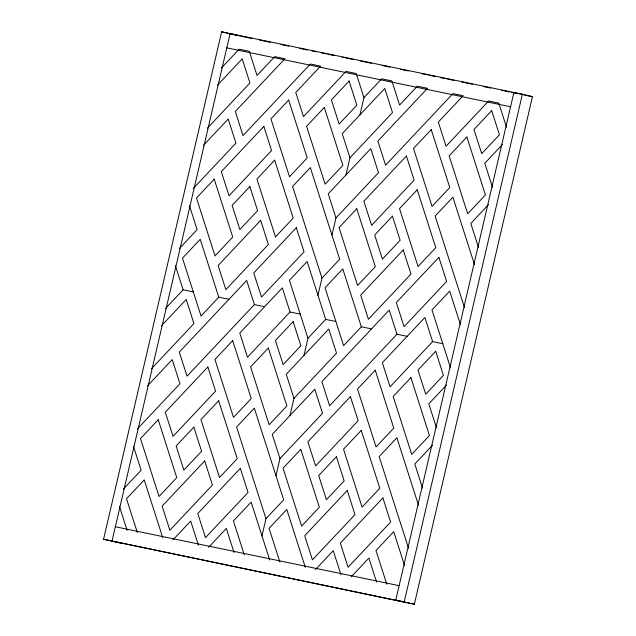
<?xml version="1.0" encoding="UTF-8"?>
<svg xmlns="http://www.w3.org/2000/svg" width="636" height="636" viewBox="0 0 636 636"><rect width="100%" height="100%" fill="white"/><g stroke="black" fill="none" stroke-linecap="round" stroke-linejoin="round"><path stroke-width="0.95" d="M103.557 539.288L221.646 31.8L522.371 94.231L532.443 96.712L414.354 604.2L103.557 539.288L414.354 604.2M261.976 535.87L265.975 518.682L283.696 499.848L254.328 408.177L236.6 427.01L265.975 518.682M275.968 475.72L279.967 458.532L322.516 413.32L314.788 389.2L272.24 434.412L279.967 458.532M289.968 415.57L293.967 398.39L336.516 353.179L328.78 329.05L286.232 374.262L293.967 398.39M303.96 355.429L307.959 338.241L325.688 319.399L335.872 321.514M317.96 295.279L321.959 278.091L339.688 259.257L310.312 167.586L292.584 186.42L321.959 278.091M331.96 235.129L335.959 217.949L378.5 172.73L370.772 148.609L328.224 193.821L335.959 217.949M345.952 174.98L349.951 157.8L392.499 112.588L384.772 88.46L342.224 133.671L349.951 157.8M359.952 114.838L363.951 97.65L381.68 78.808L391.863 80.923L399.591 105.051L417.319 86.21L427.503 88.325L377.864 141.073L385.591 165.201L452.959 93.611L463.143 95.726L438.323 122.096L446.059 146.224L488.599 101.013L498.783 103.127L506.518 127.248M404.273 601.72L522.371 94.231M221.384 68.052L239.112 49.211L249.296 51.325L257.024 75.453L274.752 56.612L284.936 58.727L235.296 111.475L243.031 135.595L310.392 64.013L320.576 66.128L295.756 92.498L303.491 116.626L346.032 71.415L356.216 73.53L363.951 97.65M217.385 85.24L242.205 58.862L249.932 82.99L207.384 128.202M203.385 145.382L228.205 119.011L235.94 143.132L193.392 188.343M179.392 248.493L197.12 229.652L189.393 205.531M165.392 308.643L183.12 289.801L193.304 291.916M161.393 325.823L186.213 299.453L193.948 323.573L151.4 368.793M218.768 297.203L201.04 316.044L182.484 258.144L200.213 239.303L218.768 297.203L228.952 299.317M147.401 385.973L172.221 359.602L179.948 383.723L137.4 428.934M254.408 304.604L187.04 376.186L179.312 352.066L246.681 280.476L254.408 304.604L264.592 306.719M123.408 489.084L141.136 470.243L133.401 446.122M290.048 312.006L247.499 357.217L239.772 333.089L282.32 287.877L290.048 312.006L300.232 314.12M502.52 144.436L484.791 163.277L492.518 187.397M361.335 326.801L343.607 345.642L325.052 287.742L342.78 268.901L361.335 326.801L371.511 328.915M172.96 539.908L190.689 521.067L198.416 545.195M488.52 204.585L470.791 223.419L478.518 247.547M396.975 334.202L329.607 405.792L321.88 381.664L389.24 310.082L396.975 334.202L407.159 336.317M208.6 547.31L226.329 528.468L234.064 552.597M432.615 341.604L390.067 386.815L382.339 362.687L424.888 317.475L432.615 341.604L442.799 343.718M446.528 385.026L428.799 403.86L436.535 427.988M315.528 569.506L333.256 550.665L340.983 574.793M432.536 445.176L414.807 464.01L422.535 488.138M351.167 576.908L368.896 558.066L376.631 582.194M231.727 34.28L236.433 35.258M241.171 36.244L251.864 38.462M259.631 40.076L270.324 42.294M281.017 44.512L288.792 46.126M299.476 48.344L307.252 49.966M312.117 50.967L316.005 51.778M320.862 52.788L325.719 53.798M327.667 54.195L334.464 55.61M342.24 57.224L344.187 57.63M346.127 58.035L352.932 59.442M360.707 61.056L371.4 63.282M382.085 65.5L389.86 67.114M400.553 69.332L408.328 70.946M421.93 73.768L426.788 74.778M428.736 75.183L435.541 76.598M440.398 77.608L445.256 78.61M447.203 79.015L454.001 80.43M461.776 82.044L472.469 84.262M483.161 86.48L490.936 88.094M501.621 90.32L509.396 91.934M511.344 92.331L515.232 93.142M532.443 96.712L513.896 92.474L395.799 599.963L405.879 602.443M226.79 47.851L510.573 106.769M115.355 526.751L399.13 585.669M240.201 36.037L230.121 33.557L112.023 541.045L122.104 543.526M221.646 31.8L230.812 34.058M474.52 264.727L452.88 197.184L435.151 216.017L464.526 307.689M460.528 324.877L449.7 291.105L431.979 309.939L450.527 367.839M418.536 505.318L396.888 437.775L379.159 456.608L408.535 548.28M325.688 319.399L307.14 261.507L289.412 280.341L307.959 338.241M404.536 565.468L393.716 531.696L375.987 550.53L386.807 584.309M305.344 567.392L286.788 509.492L269.06 528.333L279.888 562.105M175.393 265.681L183.12 289.801M269.704 559.99L251.148 502.098L233.42 520.932L244.248 554.711M162.776 537.794L144.229 479.894L126.5 498.735L137.32 532.507M119.409 506.272L127.136 530.392M214.213 179.161L196.484 197.995L215.032 255.895L232.76 237.053L214.213 179.161M263.845 126.413L221.304 171.625L229.032 195.745L271.58 150.533L263.845 126.413M288.665 100.035L270.936 118.876L289.491 176.768L307.22 157.935L288.665 100.035M249.853 186.555L232.124 205.396L239.852 229.517L257.58 210.683L249.853 186.555M274.673 160.185L256.944 179.018L275.491 236.918L293.22 218.084L274.673 160.185M324.312 107.436L306.584 126.278L325.131 184.17L342.86 165.336L324.312 107.436M349.124 81.058L331.396 99.9L339.131 124.028L356.86 105.186L349.124 81.058M260.673 220.334L218.124 265.546L225.86 289.666L268.4 244.455L260.673 220.334M296.312 227.728L253.764 272.939L261.499 297.068L304.048 251.856L296.312 227.728M158.221 419.744L140.492 438.586L159.048 496.485L176.776 477.644L158.221 419.744M207.861 367.004L165.312 412.215L173.048 436.336L215.588 391.124L207.861 367.004M232.681 340.626L214.952 359.467L233.507 417.359L251.236 398.526L232.681 340.626M356.772 208.759L339.052 227.593L357.599 285.492L375.327 266.651L356.772 208.759M406.412 156.011L363.864 201.222L371.599 225.343L414.147 180.131L406.412 156.011M431.232 129.633L413.503 148.474L432.059 206.374L449.787 187.533L431.232 129.633M193.861 427.146L176.132 445.987L183.868 470.107L201.596 451.274L193.861 427.146M218.681 400.775L200.952 419.609L219.507 477.509L237.236 458.675L218.681 400.775M268.32 348.027L250.592 366.861L269.147 424.761L286.876 405.927L268.32 348.027M293.14 321.649L275.412 340.491L283.139 364.611L300.868 345.777L293.14 321.649M392.42 216.16L374.691 234.994L382.419 259.122L400.147 240.281L392.42 216.16M417.24 189.782L399.511 208.624L418.059 266.516L435.787 247.682L417.24 189.782M466.872 137.034L449.143 155.876L467.698 213.768L485.427 194.934L466.872 137.034M491.692 110.664L473.963 129.498L481.698 153.626L499.427 134.784L491.692 110.664M204.689 460.925L162.14 506.137L169.868 530.257L212.416 485.045L204.689 460.925M403.24 249.932L360.692 295.144L368.419 319.264L410.967 274.052L403.24 249.932M240.329 468.319L197.78 513.53L205.508 537.659L248.056 492.447L240.329 468.319M438.88 257.334L396.331 302.545L404.067 326.666L446.615 281.454L438.88 257.334M300.788 449.35L283.06 468.183L301.615 526.083L319.344 507.242L300.788 449.35M350.428 396.602L307.88 441.813L315.607 465.934L358.155 420.722L350.428 396.602M375.248 370.224L357.519 389.065L376.067 446.965L393.795 428.123L375.248 370.224M336.428 456.743L318.7 475.585L326.435 499.713L344.163 480.872L336.428 456.743M361.248 430.373L343.52 449.215L362.075 507.107L379.803 488.273L361.248 430.373M410.888 377.625L393.159 396.466L411.715 454.358L429.443 435.525L410.888 377.625M435.708 351.255L417.979 370.088L425.707 394.217L443.435 375.375L435.708 351.255M347.256 490.523L304.708 535.735L312.435 559.855L354.983 514.643L347.256 490.523M382.896 497.924L340.347 543.136L348.075 567.256L390.623 522.045L382.896 497.924"/></g></svg>
